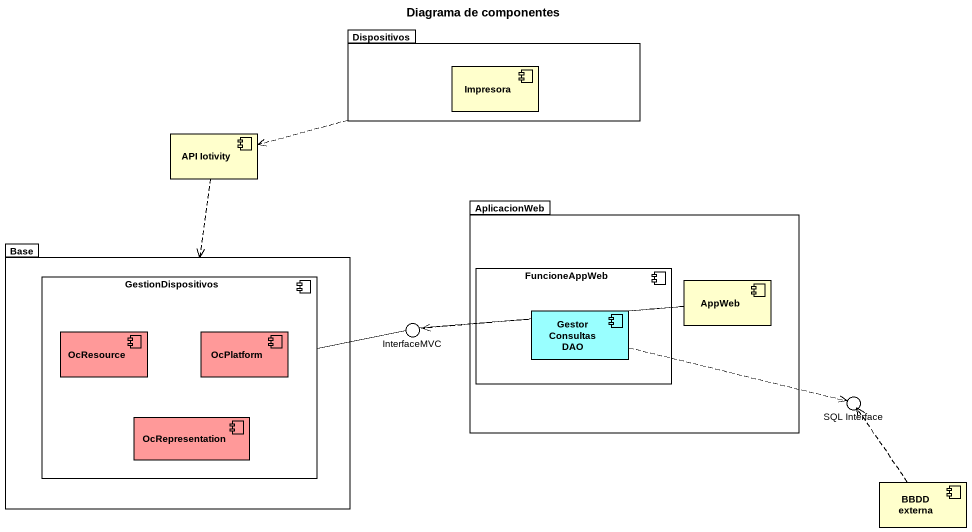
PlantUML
@startuml
title Diagrama de componentes
package Dispositivos {
  component Impresora
}
component "API Iotivity" as API_Iotivity
package AplicacionWeb {
  component FuncioneAppWeb {
    component "Gestor Consultas DAO" as Gestor_Consultas_DAO #99FFFF
  }
  component AppWeb
}
package Base {
  component GestionDispositivos {
    component OcResource #FF9999
    component OcPlatform #FF9999
    component OcRepresentation #FF9999
  }
}
() InterfaceMVC
() "SQL Interface" as SQL_Interface
component "BBDD externa" as BBDD_externa
Dispositivos .left.> API_Iotivity
API_Iotivity ..> Base
GestionDispositivos -right- InterfaceMVC
AppWeb -left- InterfaceMVC
AppWeb .left.> InterfaceMVC
Gestor_Consultas_DAO .right.> SQL_Interface
BBDD_externa .up.> SQL_Interface
@enduml
